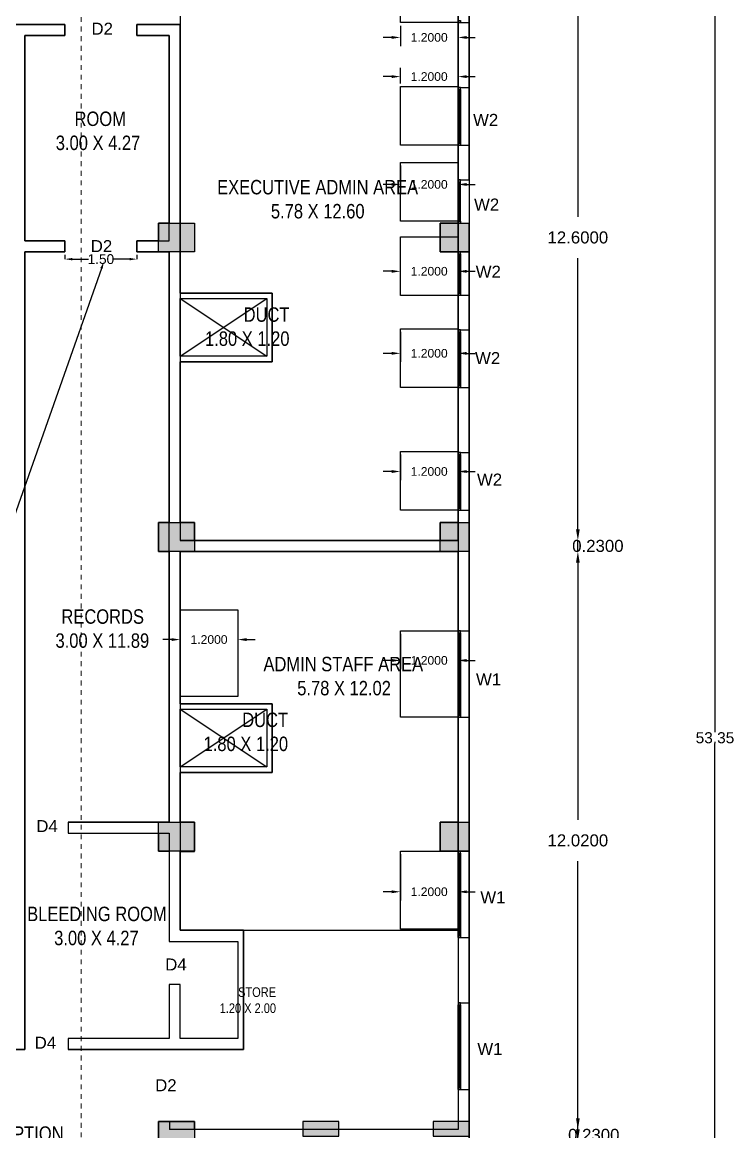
# Model space of a CAD drawing. Header units: metres. Extents: x -38 to 401, y 28 to 287.
# Drawn here: x 252.66 to 267.46, y 51.24 to 74.32 of the extents above; entities that cross this region are included whole.
import ezdxf

# ---------------------------------------------------------------- set-up
doc = ezdxf.new("R2010")
doc.units = ezdxf.units.M
doc.linetypes.add('CENTER', pattern=[2, 1.25, -0.25, 0.25, -0.25])
for name, color, linetype, lineweight in [('BLK_1_FLR_7_ EXIT_WIDTH_ DOOR', 7, 'Continuous', 30), ('BLK_1_FLR_7_BLT_UP_AREA', 4, 'Continuous', 30), ('BLK_1_LVL_7_BLDG_FOOT_PRINT', 4, 'Continuous', 30), ('UCOLUMN', 6, 'Continuous', 30)]:
    doc.layers.add(name, color=color, linetype=linetype, lineweight=lineweight)
for name, color, linetype in [('BLK_1_FLR_7_AC_ROOM_10', 117, 'Continuous'), ('BLK_1_FLR_7_AC_ROOM_11', 117, 'Continuous'), ('BLK_1_FLR_7_ACROOM_10_LIGHT_VENTILATION_1', 117, 'Continuous'), ('BLK_1_FLR_7_ACROOM_10_LIGHT_VENTILATION_2', 117, 'Continuous'), ('BLK_1_FLR_7_ACROOM_10_LIGHT_VENTILATION_3', 117, 'Continuous'), ('BLK_1_FLR_7_ACROOM_11_LIGHT_VENTILATION_1', 117, 'Continuous'), ('BLK_1_FLR_7_ACROOM_11_LIGHT_VENTILATION_2', 117, 'Continuous'), ('BLK_1_FLR_7_ACROOM_11_LIGHT_VENTILATION_3', 117, 'Continuous'), ('BLK_1_FLR_7_ACROOM_11_LIGHT_VENTILATION_4', 117, 'Continuous'), ('BLK_1_FLR_7_ACROOM_11_LIGHT_VENTILATION_5', 117, 'Continuous'), ('BLK_1_FLR_7_ACROOM_11_LIGHT_VENTILATION_6', 117, 'Continuous'), ('BLK_1_FLR_7_BLT_UP_AREA_DEDUCT', 1, 'Continuous'), ('BLK_1_FLR_7_CARPET_AREA', 10, 'Continuous'), ('DIST_EXIT', 7, 'Continuous'), ('UBEAM', 1, 'Continuous'), ('UHATCH', 8, 'Continuous')]:
    doc.layers.add(name, color=color, linetype=linetype)
doc.styles.get("Standard").update_dxf_attribs({"font": 'arial.ttf'})
doc.dimstyles.get("Standard").update_dxf_attribs({"dimtxt": 0.18, "dimasz": 0.18, "dimexe": 0.18, "dimexo": 0.0625, "dimgap": 0.09, "dimtad": 0, "dimtih": 1, "dimtoh": 1, "dimdec": 4, "dimzin": 0, "dimdsep": 46, "dimtxsty": 'Standard', "dimcen": 0.09, "dimadec": 0, "dimazin": 0, "dimtfac": 1, "dimtdec": 4, "dimtofl": 0, "dimtmove": 0, "dimatfit": 3, "dimfxl": 0, "dimtolj": 1, "dimtzin": 0, "dimarcsym": 0})
doc.dimstyles.new('STANDARD$0', dxfattribs={"dimtxt": 7, "dimasz": 3, "dimexe": 3, "dimexo": 1, "dimgap": 1.5, "dimtad": 1, "dimdec": 1, "dimzin": 1, "dimdsep": 46, "dimlunit": 4, "dimtxsty": 'Standard', "dimblk": 'OBLIQUE', "dimcen": 0.09375, "dimdle": 1, "dimclrd": 8, "dimclre": 8, "dimclrt": 7, "dimadec": 1, "dimazin": 0, "dimtfac": 1, "dimtdec": 1, "dimtix": 1, "dimtmove": 2, "dimatfit": 3, "dimldrblk": 'ARCHTICK', "dimfxl": 0, "dimfrac": 2, "dimtolj": 1, "dimtzin": 0, "dimarcsym": 0})

# ---------------------------------------------------------------- blocks, each defined once
blk = doc.blocks.new('*D142')
at = {"color": 0, "lineweight": -2}
for p, q in [((267.07, 85.881), (267.07, 59.553)), ((267.07, 32.991), (267.07, 59.318))]:
    blk.add_line(p, q, dxfattribs=at)
at = {"color": 0}
for points in [[(267.032, 85.881), (267.108, 85.881), (267.07, 86.111)], [(267.032, 32.991), (267.108, 32.991), (267.07, 32.761)]]:
    blk.add_solid(points, dxfattribs=at)
at = {"layer": 'Defpoints', "color": 0}
for p in [(263.454, 86.111), (261.954, 32.761), (267.07, 32.761)]:
    blk.add_point(p, dxfattribs=at)
at = {"color": 0, "lineweight": 25, "insert": (267.07, 59.436), "char_height": 0.23, "attachment_point": 5}
blk.add_mtext('\\A1;53.35', dxfattribs=at)
blk = doc.blocks.new('A$C4CCF6BF3')
at = {"layer": 'UHATCH', "linetype": 'Continuous'}
h = blk.add_hatch(color=256, dxfattribs=at)
h.dxf.hatch_style = 1
h.paths.add_polyline_path([(750, 0), (750, 300), (0, 300), (0, 0)])
at = {"layer": 'UCOLUMN', "linetype": 'Continuous'}
blk.add_lwpolyline([(0, 300), (0, 0), (750, 0), (750, 300)], close=True, dxfattribs=at)
blk = doc.blocks.new('600X600')
at = {"layer": 'UHATCH', "linetype": 'Continuous'}
h = blk.add_hatch(color=256, dxfattribs=at)
h.dxf.hatch_style = 1
h.paths.add_polyline_path([(600, 600), (0, 600), (0, 0), (600, 0)])
at = {"layer": 'UCOLUMN', "linetype": 'Continuous'}
blk.add_lwpolyline([(0, 0), (600, 0), (600, 600), (0, 600)], close=True, dxfattribs=at)
blk = doc.blocks.new('750 x 750')
blk.add_blockref('600X600', (0, 75))
blk = doc.blocks.new('600X750')
at = {"layer": 'UHATCH', "linetype": 'Continuous'}
h = blk.add_hatch(color=256, dxfattribs=at)
h.dxf.hatch_style = 1
h.paths.add_polyline_path([(0, 600), (-750, 600), (-750, 0), (0, 0)])
at = {"layer": 'UCOLUMN', "linetype": 'Continuous'}
blk.add_lwpolyline([(0, 0), (-750, 0), (-750, 600), (0, 600)], close=True, dxfattribs=at)
blk = doc.blocks.new('ASDFSDFSDFDFD')
at = {"layer": 'UBEAM'}
for name, p in [('600X750', (-5710, 21690)), ('600X750', (-5710, 15460)), ('600X750', (-5710, 9230)), ('600X750', (-5710, 3003)), ('A$C4CCF6BF3', (-3460, 3302)), ('A$C4CCF6BF3', (-750, 3302))]:
    blk.add_blockref(name, p, dxfattribs=at)
at = {"layer": 'UBEAM', "linetype": 'Continuous', "xscale": -1}
for p in [(0, 21615), (0, 15385), (0, 9155)]:
    blk.add_blockref('750 x 750', p, dxfattribs=at)
blk = doc.blocks.new('*D366')
at = {"color": 0, "lineweight": -2}
for p, q in [((264.217, 51.291), (264.217, 51.521)), ((264.217, 49.881), (264.217, 51.061)), ((264.217, 49.651), (264.217, 49.421))]:
    blk.add_line(p, q, dxfattribs=at)
at = {"color": 0}
for points in [[(264.179, 51.291), (264.256, 51.291), (264.217, 51.061)], [(264.179, 49.651), (264.256, 49.651), (264.217, 49.881)]]:
    blk.add_solid(points, dxfattribs=at)
at = {"layer": 'Defpoints', "color": 0}
for p in [(261.724, 51.061), (264.217, 51.061), (261.724, 49.881)]:
    blk.add_point(p, dxfattribs=at)
at = {"color": 0, "lineweight": 25, "insert": (263.892, 50.471), "char_height": 0.25, "attachment_point": 5}
blk.add_mtext('\\A1;1.1800', dxfattribs=at)
blk = doc.blocks.new('*D260')
at = {"color": 0, "lineweight": -2}
for p, q in [((264.217, 51.521), (264.217, 51.751)), ((264.217, 51.061), (264.217, 51.291)), ((264.217, 50.831), (264.217, 50.601))]:
    blk.add_line(p, q, dxfattribs=at)
at = {"color": 0}
for points in [[(264.179, 51.521), (264.256, 51.521), (264.217, 51.291)], [(264.179, 50.831), (264.256, 50.831), (264.217, 51.061)]]:
    blk.add_solid(points, dxfattribs=at)
at = {"layer": 'Defpoints', "color": 0}
for p in [(261.724, 51.291), (264.217, 51.291), (261.724, 51.061)]:
    blk.add_point(p, dxfattribs=at)
at = {"color": 0, "lineweight": 25, "insert": (264.548, 51.176), "char_height": 0.25, "attachment_point": 5}
blk.add_mtext('\\A1;0.2300', dxfattribs=at)
blk = doc.blocks.new('*D261')
at = {"color": 0, "lineweight": -2}
for p, q in [((264.217, 63.081), (264.217, 57.729)), ((264.217, 51.521), (264.217, 56.873))]:
    blk.add_line(p, q, dxfattribs=at)
at = {"color": 0}
for points in [[(264.179, 63.081), (264.256, 63.081), (264.217, 63.311)], [(264.179, 51.521), (264.256, 51.521), (264.217, 51.291)]]:
    blk.add_solid(points, dxfattribs=at)
at = {"layer": 'Defpoints', "color": 0}
for p in [(261.724, 63.311), (264.217, 63.311), (261.724, 51.291)]:
    blk.add_point(p, dxfattribs=at)
at = {"color": 0, "lineweight": 25, "insert": (264.217, 57.301), "char_height": 0.25, "attachment_point": 5}
blk.add_mtext('\\A1;12.0200', dxfattribs=at)
blk = doc.blocks.new('*D262')
at = {"color": 0, "lineweight": -2}
for p, q in [((264.217, 63.771), (264.217, 64.001)), ((264.217, 63.311), (264.217, 63.541)), ((264.217, 63.081), (264.217, 62.851))]:
    blk.add_line(p, q, dxfattribs=at)
at = {"color": 0}
for points in [[(264.179, 63.771), (264.256, 63.771), (264.217, 63.541)], [(264.179, 63.081), (264.256, 63.081), (264.217, 63.311)]]:
    blk.add_solid(points, dxfattribs=at)
at = {"layer": 'Defpoints', "color": 0}
for p in [(261.724, 63.541), (264.217, 63.541), (261.724, 63.311)]:
    blk.add_point(p, dxfattribs=at)
at = {"color": 0, "lineweight": 25, "insert": (264.634, 63.426), "char_height": 0.25, "attachment_point": 5}
blk.add_mtext('\\A1;0.2300', dxfattribs=at)
blk = doc.blocks.new('*D263')
at = {"color": 0, "lineweight": -2}
for p, q in [((264.217, 75.911), (264.217, 70.269)), ((264.217, 63.771), (264.217, 69.413))]:
    blk.add_line(p, q, dxfattribs=at)
at = {"color": 0}
for points in [[(264.179, 75.911), (264.256, 75.911), (264.217, 76.141)], [(264.179, 63.771), (264.256, 63.771), (264.217, 63.541)]]:
    blk.add_solid(points, dxfattribs=at)
at = {"layer": 'Defpoints', "color": 0}
for p in [(261.724, 76.141), (264.217, 76.141), (261.724, 63.541)]:
    blk.add_point(p, dxfattribs=at)
at = {"color": 0, "lineweight": 25, "insert": (264.217, 69.841), "char_height": 0.25, "attachment_point": 5}
blk.add_mtext('\\A1;12.6000', dxfattribs=at)
blk = doc.blocks.new('*D838')
at = {"layer": 'BLK_1_FLR_7_ EXIT_WIDTH_ DOOR', "color": 0, "lineweight": -2}
for p, q in [((253.544, 69.48), (253.544, 69.391)), ((255.044, 69.48), (255.044, 69.391)), ((253.697, 69.391), (254.038, 69.391)), ((254.892, 69.391), (254.55, 69.391))]:
    blk.add_line(p, q, dxfattribs=at)
at = {"layer": 'BLK_1_FLR_7_ EXIT_WIDTH_ DOOR', "color": 0}
for points in [[(253.697, 69.416), (253.697, 69.366), (253.544, 69.391)], [(254.892, 69.416), (254.892, 69.366), (255.044, 69.391)]]:
    blk.add_solid(points, dxfattribs=at)
at = {"layer": 'Defpoints', "color": 0}
for p in [(253.544, 69.541), (255.044, 69.541), (255.044, 69.391)]:
    blk.add_point(p, dxfattribs=at)
at = {"layer": 'BLK_1_FLR_7_ EXIT_WIDTH_ DOOR', "color": 0, "lineweight": 30, "insert": (254.294, 69.391), "char_height": 0.2032, "attachment_point": 5}
blk.add_mtext('\\A1;1.50', dxfattribs=at)
blk = doc.blocks.new('*D843')
at = {"layer": 'Defpoints', "color": 0}
for p in [(254.357, 69.341), (246.839, 48.016), (246.839, 48.016)]:
    blk.add_point(p, dxfattribs=at)
at = {"layer": 'DIST_EXIT', "color": 0, "lineweight": -2}
for p, q in [((254.306, 69.198), (250.707, 58.987)), ((246.89, 48.16), (250.489, 58.37))]:
    blk.add_line(p, q, dxfattribs=at)
at = {"layer": 'DIST_EXIT', "color": 0}
for points in [[(254.282, 69.206), (254.33, 69.189), (254.357, 69.341)], [(246.866, 48.168), (246.914, 48.152), (246.839, 48.016)]]:
    blk.add_solid(points, dxfattribs=at)
at = {"layer": 'DIST_EXIT', "color": 0, "lineweight": 30, "insert": (250.598, 58.679), "char_height": 0.2032, "attachment_point": 5, "rotation": 70.5803}
blk.add_mtext('\\A1;22.61', dxfattribs=at)
blk = doc.blocks.new('*D1074')
at = {"layer": 'BLK_1_FLR_7_ACROOM_11_LIGHT_VENTILATION_6', "color": 0, "lineweight": -2}
for p, q in [((260.524, 74.247), (260.524, 73.822)), ((261.724, 74.247), (261.724, 73.822)), ((260.344, 74.002), (260.164, 74.002)), ((261.904, 74.002), (262.084, 74.002))]:
    blk.add_line(p, q, dxfattribs=at)
at = {"layer": 'BLK_1_FLR_7_ACROOM_11_LIGHT_VENTILATION_6', "color": 0}
for points in [[(260.344, 74.032), (260.344, 73.972), (260.524, 74.002)], [(261.904, 74.032), (261.904, 73.972), (261.724, 74.002)]]:
    blk.add_solid(points, dxfattribs=at)
at = {"layer": 'Defpoints', "color": 0}
for p in [(260.524, 74.31), (261.724, 74.31), (261.724, 74.002)]:
    blk.add_point(p, dxfattribs=at)
at = {"layer": 'BLK_1_FLR_7_ACROOM_11_LIGHT_VENTILATION_6', "color": 0, "lineweight": 30, "insert": (261.124, 74.002), "char_height": 0.18, "attachment_point": 5}
blk.add_mtext('\\A1;1.2000', dxfattribs=at)
blk = doc.blocks.new('*D1075')
at = {"layer": 'BLK_1_FLR_7_ACROOM_11_LIGHT_VENTILATION_5', "color": 0, "lineweight": -2}
for p, q in [((260.344, 73.188), (260.164, 73.188)), ((260.524, 73.042), (260.524, 73.368)), ((261.724, 73.042), (261.724, 73.368)), ((261.904, 73.188), (262.084, 73.188))]:
    blk.add_line(p, q, dxfattribs=at)
at = {"layer": 'BLK_1_FLR_7_ACROOM_11_LIGHT_VENTILATION_5', "color": 0}
for points in [[(260.344, 73.218), (260.344, 73.158), (260.524, 73.188)], [(261.904, 73.218), (261.904, 73.158), (261.724, 73.188)]]:
    blk.add_solid(points, dxfattribs=at)
at = {"layer": 'Defpoints', "color": 0}
for p in [(261.724, 73.188), (260.524, 72.979), (261.724, 72.979)]:
    blk.add_point(p, dxfattribs=at)
at = {"layer": 'BLK_1_FLR_7_ACROOM_11_LIGHT_VENTILATION_5', "color": 0, "lineweight": 30, "insert": (261.124, 73.188), "char_height": 0.18, "attachment_point": 5}
blk.add_mtext('\\A1;1.2000', dxfattribs=at)
blk = doc.blocks.new('*D1076')
at = {"layer": 'BLK_1_FLR_7_ACROOM_11_LIGHT_VENTILATION_4', "color": 0, "lineweight": -2}
for p, q in [((260.524, 71.34), (260.524, 70.765)), ((261.724, 71.34), (261.724, 70.765)), ((260.344, 70.945), (260.164, 70.945)), ((261.904, 70.945), (262.084, 70.945))]:
    blk.add_line(p, q, dxfattribs=at)
at = {"layer": 'BLK_1_FLR_7_ACROOM_11_LIGHT_VENTILATION_4', "color": 0}
for points in [[(260.344, 70.975), (260.344, 70.915), (260.524, 70.945)], [(261.904, 70.975), (261.904, 70.915), (261.724, 70.945)]]:
    blk.add_solid(points, dxfattribs=at)
at = {"layer": 'Defpoints', "color": 0}
for p in [(260.524, 71.402), (261.724, 71.402), (260.524, 70.945)]:
    blk.add_point(p, dxfattribs=at)
at = {"layer": 'BLK_1_FLR_7_ACROOM_11_LIGHT_VENTILATION_4', "color": 0, "lineweight": 30, "insert": (261.124, 70.945), "char_height": 0.18, "attachment_point": 5}
blk.add_mtext('\\A1;1.2000', dxfattribs=at)
blk = doc.blocks.new('*D1077')
at = {"layer": 'BLK_1_FLR_7_ACROOM_11_LIGHT_VENTILATION_3', "color": 0, "lineweight": -2}
for p, q in [((260.524, 68.701), (260.524, 69.318)), ((261.724, 68.701), (261.724, 69.318)), ((260.344, 69.138), (260.164, 69.138)), ((261.904, 69.138), (262.084, 69.138))]:
    blk.add_line(p, q, dxfattribs=at)
at = {"layer": 'BLK_1_FLR_7_ACROOM_11_LIGHT_VENTILATION_3', "color": 0}
for points in [[(260.344, 69.168), (260.344, 69.108), (260.524, 69.138)], [(261.904, 69.168), (261.904, 69.108), (261.724, 69.138)]]:
    blk.add_solid(points, dxfattribs=at)
at = {"layer": 'Defpoints', "color": 0}
for p in [(260.524, 69.138), (260.524, 68.638), (261.724, 68.638)]:
    blk.add_point(p, dxfattribs=at)
at = {"layer": 'BLK_1_FLR_7_ACROOM_11_LIGHT_VENTILATION_3', "color": 0, "lineweight": 30, "insert": (261.124, 69.138), "char_height": 0.18, "attachment_point": 5}
blk.add_mtext('\\A1;1.2000', dxfattribs=at)
blk = doc.blocks.new('*D1078')
at = {"layer": 'BLK_1_FLR_7_ACROOM_11_LIGHT_VENTILATION_2', "color": 0, "lineweight": -2}
for p, q in [((260.524, 67.877), (260.524, 67.252)), ((261.724, 67.877), (261.724, 67.252)), ((260.344, 67.432), (260.164, 67.432)), ((261.904, 67.432), (262.084, 67.432))]:
    blk.add_line(p, q, dxfattribs=at)
at = {"layer": 'BLK_1_FLR_7_ACROOM_11_LIGHT_VENTILATION_2', "color": 0}
for points in [[(260.344, 67.462), (260.344, 67.402), (260.524, 67.432)], [(261.904, 67.462), (261.904, 67.402), (261.724, 67.432)]]:
    blk.add_solid(points, dxfattribs=at)
at = {"layer": 'Defpoints', "color": 0}
for p in [(260.524, 67.939), (261.724, 67.939), (260.524, 67.432)]:
    blk.add_point(p, dxfattribs=at)
at = {"layer": 'BLK_1_FLR_7_ACROOM_11_LIGHT_VENTILATION_2', "color": 0, "lineweight": 30, "insert": (261.124, 67.432), "char_height": 0.18, "attachment_point": 5}
blk.add_mtext('\\A1;1.2000', dxfattribs=at)
blk = doc.blocks.new('*D1079')
at = {"layer": 'BLK_1_FLR_7_ACROOM_11_LIGHT_VENTILATION_1', "color": 0, "lineweight": -2}
for p, q in [((260.524, 65.328), (260.524, 64.794)), ((261.724, 65.328), (261.724, 64.794)), ((260.344, 64.974), (260.164, 64.974)), ((261.904, 64.974), (262.084, 64.974))]:
    blk.add_line(p, q, dxfattribs=at)
at = {"layer": 'BLK_1_FLR_7_ACROOM_11_LIGHT_VENTILATION_1', "color": 0}
for points in [[(260.344, 65.004), (260.344, 64.944), (260.524, 64.974)], [(261.904, 65.004), (261.904, 64.944), (261.724, 64.974)]]:
    blk.add_solid(points, dxfattribs=at)
at = {"layer": 'Defpoints', "color": 0}
for p in [(260.524, 65.391), (261.724, 65.391), (260.524, 64.974)]:
    blk.add_point(p, dxfattribs=at)
at = {"layer": 'BLK_1_FLR_7_ACROOM_11_LIGHT_VENTILATION_1', "color": 0, "lineweight": 30, "insert": (261.124, 64.974), "char_height": 0.18, "attachment_point": 5}
blk.add_mtext('\\A1;1.2000', dxfattribs=at)
blk = doc.blocks.new('*D1080')
at = {"layer": 'BLK_1_FLR_7_ACROOM_10_LIGHT_VENTILATION_1', "color": 0, "lineweight": -2}
for p, q in [((260.524, 61.601), (260.524, 60.865)), ((261.724, 61.601), (261.724, 60.865)), ((260.344, 61.045), (260.164, 61.045)), ((261.904, 61.045), (262.084, 61.045))]:
    blk.add_line(p, q, dxfattribs=at)
at = {"layer": 'BLK_1_FLR_7_ACROOM_10_LIGHT_VENTILATION_1', "color": 0}
for points in [[(260.344, 61.075), (260.344, 61.015), (260.524, 61.045)], [(261.904, 61.075), (261.904, 61.015), (261.724, 61.045)]]:
    blk.add_solid(points, dxfattribs=at)
at = {"layer": 'Defpoints', "color": 0}
for p in [(260.524, 61.664), (261.724, 61.664), (260.524, 61.045)]:
    blk.add_point(p, dxfattribs=at)
at = {"layer": 'BLK_1_FLR_7_ACROOM_10_LIGHT_VENTILATION_1', "color": 0, "lineweight": 30, "insert": (261.124, 61.045), "char_height": 0.18, "attachment_point": 5}
blk.add_mtext('\\A1;1.2000', dxfattribs=at)
blk = doc.blocks.new('*D1081')
at = {"layer": 'BLK_1_FLR_7_ACROOM_10_LIGHT_VENTILATION_2', "color": 0, "lineweight": -2}
for p, q in [((260.524, 57.018), (260.524, 56.053)), ((261.724, 57.018), (261.724, 56.053)), ((260.344, 56.233), (260.164, 56.233)), ((261.904, 56.233), (262.084, 56.233))]:
    blk.add_line(p, q, dxfattribs=at)
at = {"layer": 'BLK_1_FLR_7_ACROOM_10_LIGHT_VENTILATION_2', "color": 0}
for points in [[(260.344, 56.263), (260.344, 56.203), (260.524, 56.233)], [(261.904, 56.263), (261.904, 56.203), (261.724, 56.233)]]:
    blk.add_solid(points, dxfattribs=at)
at = {"layer": 'Defpoints', "color": 0}
for p in [(260.524, 57.081), (261.724, 57.081), (261.724, 56.233)]:
    blk.add_point(p, dxfattribs=at)
at = {"layer": 'BLK_1_FLR_7_ACROOM_10_LIGHT_VENTILATION_2', "color": 0, "lineweight": 30, "insert": (261.124, 56.233), "char_height": 0.18, "attachment_point": 5}
blk.add_mtext('\\A1;1.2000', dxfattribs=at)
blk = doc.blocks.new('*D1112')
at = {"layer": 'BLK_1_FLR_7_ACROOM_10_LIGHT_VENTILATION_3', "color": 0, "lineweight": -2}
for p, q in [((255.944, 62.034), (255.944, 61.299)), ((257.144, 62.034), (257.144, 61.299)), ((255.764, 61.479), (255.584, 61.479)), ((257.324, 61.479), (257.504, 61.479))]:
    blk.add_line(p, q, dxfattribs=at)
at = {"layer": 'BLK_1_FLR_7_ACROOM_10_LIGHT_VENTILATION_3', "color": 0}
for points in [[(255.764, 61.509), (255.764, 61.449), (255.944, 61.479)], [(257.324, 61.509), (257.324, 61.449), (257.144, 61.479)]]:
    blk.add_solid(points, dxfattribs=at)
at = {"layer": 'Defpoints', "color": 0}
for p in [(255.944, 62.097), (257.144, 62.097), (255.944, 61.479)]:
    blk.add_point(p, dxfattribs=at)
at = {"layer": 'BLK_1_FLR_7_ACROOM_10_LIGHT_VENTILATION_3', "color": 0, "lineweight": 30, "insert": (256.544, 61.479), "char_height": 0.18, "attachment_point": 5}
blk.add_mtext('\\A1;1.2000', dxfattribs=at)

msp = doc.modelspace()

# ---------------------------------------------------------------- linework, layer by layer
at = {"linetype": 'CENTER', "lineweight": 20, "ltscale": 0.05}
msp.add_line((253.88486, 87.82706), (253.88486, 30.61232), dxfattribs=at)
at = {"color": 7, "lineweight": 25}
for p, q in [((261.95405, 74.30966), (261.95406, 75.50966)), ((246.41406, 74.27091), (253.54406, 74.27091)), ((253.54406, 74.27091), (253.54406, 74.04091)), ((255.04406, 74.04091), (255.04406, 74.27091)), ((255.04406, 74.27091), (255.94406, 74.27091)), ((255.94406, 74.27091), (255.94406, 68.68624)), ((261.72406, 74.30966), (261.72406, 72.96091)), ((261.72406, 74.30966), (261.95406, 74.30966)), ((261.95406, 72.96091), (261.95406, 74.30966)), ((253.54406, 74.04091), (252.71406, 74.04091)), ((252.71406, 74.04091), (252.71406, 69.77091)), ((255.71406, 74.04091), (255.04406, 74.04091)), ((255.71406, 69.77091), (255.71406, 74.04091)), ((261.72406, 72.96091), (261.95406, 72.96091)), ((261.95405, 71.76091), (261.95406, 72.96091)), ((261.72406, 71.77696), (261.72406, 72.91832)), ((261.74462, 71.8035), (261.74462, 72.91832)), ((261.75314, 71.8035), (261.75314, 72.91832)), ((261.77517, 72.91832), (261.77517, 71.77696)), ((261.72406, 71.76091), (261.72406, 71.04091)), ((261.72406, 71.76091), (261.95406, 71.76091)), ((261.95406, 71.04091), (261.95406, 71.76091)), ((261.72406, 71.04341), (261.72406, 71.04091)), ((261.72406, 71.04091), (261.95406, 71.04091)), ((261.72406, 71.02485), (261.72406, 70.1835)), ((261.74462, 70.99832), (261.74462, 70.1835)), ((261.75314, 70.99832), (261.75314, 70.1835)), ((261.77517, 70.1835), (261.77517, 71.02485)), ((261.95405, 71.04091), (261.95406, 70.14091)), ((261.72406, 70.14091), (261.72406, 69.54091)), ((261.72406, 70.14091), (261.95406, 70.14091)), ((261.95406, 69.54091), (261.95406, 70.14091)), ((252.71406, 69.77091), (253.54406, 69.77091)), ((253.54406, 69.77091), (253.54406, 69.54091)), ((255.04406, 69.54091), (255.04406, 69.77091)), ((255.04406, 69.77091), (255.71406, 69.77091)), ((253.54406, 69.54091), (252.71406, 69.54091)), ((252.71406, 69.54091), (252.71406, 52.95341)), ((255.71406, 69.54091), (255.04406, 69.54091)), ((255.71406, 57.68091), (255.71406, 69.54091)), ((261.72406, 69.54091), (261.95406, 69.54091)), ((261.72406, 68.65696), (261.72406, 69.49832)), ((261.74462, 68.6835), (261.74462, 69.49832)), ((261.75314, 68.6835), (261.75314, 69.49832)), ((261.77517, 69.49832), (261.77517, 68.65696)), ((261.95405, 68.64091), (261.95406, 69.54091)), ((255.94406, 68.57124), (255.94406, 67.37124)), ((261.72406, 68.64091), (261.72406, 68.63841)), ((261.72406, 68.64091), (261.72406, 67.92091)), ((261.72406, 68.64091), (261.95406, 68.64091)), ((261.95406, 67.92091), (261.95406, 68.64091)), ((261.72406, 67.92091), (261.95406, 67.92091)), ((261.72406, 66.73696), (261.72406, 67.87832)), ((261.74462, 66.7635), (261.74462, 67.87832)), ((261.75314, 66.7635), (261.75314, 67.87832)), ((261.77517, 67.87832), (261.77517, 66.73696)), ((261.95405, 66.72091), (261.95406, 67.92091)), ((255.94406, 67.25624), (255.94406, 63.54093)), ((261.72406, 66.72091), (261.72406, 65.37216)), ((261.72406, 66.72091), (261.95406, 66.72091)), ((261.95406, 65.37216), (261.95406, 66.72091)), ((261.72406, 65.37216), (261.95406, 65.37216)), ((261.72406, 64.18821), (261.72406, 65.32957)), ((261.74462, 64.21475), (261.74462, 65.32957)), ((261.75314, 64.21475), (261.75314, 65.32957)), ((261.77517, 65.32957), (261.77517, 64.18821)), ((261.95405, 64.17216), (261.95406, 65.37216)), ((261.72406, 64.17216), (261.72406, 61.66357)), ((261.72406, 64.17216), (261.95406, 64.17216)), ((261.95406, 61.66357), (261.95406, 64.17216)), ((261.72406, 63.54091), (255.94406, 63.54093)), ((261.72406, 63.31091), (255.94406, 63.31093)), ((255.94406, 63.31093), (255.94406, 60.14557)), ((261.72406, 61.66357), (261.95406, 61.66357)), ((261.72407, 59.87963), (261.72406, 61.62098)), ((261.74463, 59.90616), (261.74462, 61.62098)), ((261.75315, 59.90616), (261.75314, 61.62098)), ((261.77517, 61.62098), (261.77518, 59.87963)), ((261.95406, 59.86357), (261.95406, 61.66357)), ((255.94406, 60.03057), (255.94406, 58.83057)), ((261.72406, 59.86357), (261.72406, 57.08091)), ((261.72406, 59.86357), (261.95406, 59.86357)), ((261.95406, 57.08091), (261.95406, 59.86357)), ((255.94406, 58.71557), (255.94406, 55.43216)), ((253.61406, 57.68091), (255.71406, 57.68091)), ((253.61406, 57.68091), (253.61406, 57.45091)), ((253.61406, 57.45091), (255.71406, 57.45091)), ((255.71406, 57.45091), (255.71406, 55.20216)), ((261.72406, 57.08091), (261.95406, 57.08091)), ((261.72407, 55.29696), (261.72406, 57.03832)), ((261.74463, 55.3235), (261.74462, 57.03832)), ((261.75315, 55.3235), (261.75314, 57.03832)), ((261.77517, 57.03832), (261.77518, 55.29696)), ((261.95406, 55.28091), (261.95406, 57.08091)), ((255.94406, 55.43216), (257.25906, 55.43216)), ((257.25906, 55.43216), (257.25906, 52.95341)), ((255.71406, 55.20216), (257.14406, 55.20216)), ((257.14406, 55.20216), (257.14406, 53.18341)), ((261.72406, 55.28091), (261.72406, 53.92207)), ((261.72406, 55.28091), (261.95406, 55.28091)), ((261.95406, 53.92207), (261.95406, 55.28091)), ((255.94406, 54.30216), (255.71406, 54.30216)), ((255.71406, 54.30216), (255.71406, 53.18341)), ((255.94406, 53.18341), (255.94406, 54.30216)), ((261.72406, 53.92207), (261.95406, 53.92207)), ((261.72407, 52.13813), (261.72406, 53.87948)), ((261.74463, 52.16466), (261.74462, 53.87948)), ((261.75315, 52.16466), (261.75314, 53.87948)), ((261.77517, 53.87948), (261.77518, 52.13813)), ((261.95406, 52.12207), (261.95406, 53.92207)), ((253.61406, 53.18341), (253.61406, 52.95341)), ((255.71406, 53.18341), (253.61406, 53.18341)), ((257.14406, 53.18341), (255.94406, 53.18341)), ((252.71406, 52.95341), (248.81406, 52.95341)), ((257.25906, 52.95341), (253.61406, 52.95341)), ((261.72406, 52.12207), (261.72406, 51.29091)), ((261.72406, 52.12207), (261.95406, 52.12207)), ((261.95406, 43.91574), (261.95406, 52.12207)), ((255.49406, 51.45341), (255.72406, 51.45341)), ((255.49406, 51.45341), (255.49406, 51.06091)), ((255.72406, 51.45341), (255.72406, 51.29091)), ((261.72406, 51.29091), (255.72406, 51.29091))]:
    msp.add_line(p, q, dxfattribs=at)
for points in [[(261.72406, 74.35225), (261.77517, 74.35225), (261.77517, 74.30966), (261.72406, 74.30966)], [(261.72406, 72.91832), (261.77517, 72.91832), (261.77517, 72.96091), (261.72406, 72.96091)], [(261.72406, 71.8035), (261.77517, 71.8035), (261.77517, 71.76091), (261.72406, 71.76091)], [(261.72406, 70.99832), (261.77517, 70.99832), (261.77517, 71.04091), (261.72406, 71.04091)], [(261.72406, 70.1835), (261.77517, 70.1835), (261.77517, 70.14091), (261.72406, 70.14091)], [(261.72406, 69.49832), (261.77517, 69.49832), (261.77517, 69.54091), (261.72406, 69.54091)], [(255.94406, 68.57124), (257.74406, 68.57124), (257.74406, 67.37124), (255.94406, 67.37124)], [(261.72406, 68.6835), (261.77517, 68.6835), (261.77517, 68.64091), (261.72406, 68.64091)], [(261.72406, 67.87832), (261.77517, 67.87832), (261.77517, 67.92091), (261.72406, 67.92091)], [(261.72406, 66.7635), (261.77517, 66.7635), (261.77517, 66.72091), (261.72406, 66.72091)], [(261.72406, 65.32957), (261.77517, 65.32957), (261.77517, 65.37216), (261.72406, 65.37216)], [(261.72406, 64.21475), (261.77517, 64.21475), (261.77517, 64.17216), (261.72406, 64.17216)], [(261.72406, 61.62098), (261.77517, 61.62098), (261.77517, 61.66357), (261.72406, 61.66357)], [(255.94406, 60.03057), (257.74406, 60.03057), (257.74406, 58.83057), (255.94406, 58.83057)], [(261.72407, 59.90616), (261.77518, 59.90616), (261.77518, 59.86357), (261.72407, 59.86357)], [(261.72406, 57.03832), (261.77517, 57.03832), (261.77517, 57.08091), (261.72406, 57.08091)], [(261.72407, 55.3235), (261.77518, 55.3235), (261.77518, 55.28091), (261.72407, 55.28091)], [(261.72406, 53.87948), (261.77517, 53.87948), (261.77517, 53.92207), (261.72406, 53.92207)], [(261.72407, 52.16466), (261.77518, 52.16466), (261.77518, 52.12207), (261.72407, 52.12207)]]:
    msp.add_lwpolyline(points, close=True, dxfattribs=at)
for points in [[(255.71406, 67.25624), (255.71406, 68.68624)], [(255.71406, 67.25624), (255.71406, 68.68624)], [(255.94406, 68.68624), (257.85906, 68.68624), (257.85906, 67.25624), (255.94406, 67.25624)], [(255.94406, 68.57124), (257.74406, 67.37124)], [(255.94406, 67.37124), (257.74406, 68.57124)], [(255.71406, 58.71557), (255.71406, 58.71557), (255.71406, 60.14557)], [(255.71406, 58.71557), (255.71406, 58.71557), (255.71406, 60.14557)], [(255.94406, 60.14557), (257.85906, 60.14557), (257.85906, 58.71557), (255.94406, 58.71557)], [(255.94406, 60.03057), (257.74406, 58.83057)], [(255.94406, 58.83057), (257.74406, 60.03057)]]:
    msp.add_lwpolyline(points, dxfattribs=at)
at = {"layer": 'BLK_1_FLR_7_AC_ROOM_10', "color": 2, "lineweight": 30}
msp.add_lwpolyline([(255.94406, 55.43216), (261.72403, 55.43216), (261.72403, 63.31091), (255.94406, 63.31091)], close=True, dxfattribs=at)
at = {"layer": 'BLK_1_FLR_7_AC_ROOM_11', "color": 2, "lineweight": 30}
msp.add_lwpolyline([(255.94406, 63.54093), (261.72406, 63.54093), (261.72406, 76.14091), (255.94406, 76.14091)], close=True, dxfattribs=at)
at = {"layer": 'BLK_1_FLR_7_ACROOM_10_LIGHT_VENTILATION_1', "color": 2, "lineweight": 30}
msp.add_lwpolyline([(261.72407, 61.66357), (261.72407, 59.86357), (260.52407, 59.86357), (260.52407, 61.66357)], close=True, dxfattribs=at)
at = {"layer": 'BLK_1_FLR_7_ACROOM_10_LIGHT_VENTILATION_2', "color": 2, "lineweight": 30}
msp.add_lwpolyline([(261.72407, 57.08091), (261.72407, 55.45866), (260.52407, 55.45866), (260.52407, 57.08091)], close=True, dxfattribs=at)
at = {"layer": 'BLK_1_FLR_7_ACROOM_10_LIGHT_VENTILATION_3', "color": 2, "lineweight": 30}
msp.add_lwpolyline([(257.14406, 62.09686), (257.14406, 60.29686), (255.94406, 60.29686), (255.94406, 62.09686)], close=True, dxfattribs=at)
at = {"layer": 'BLK_1_FLR_7_ACROOM_11_LIGHT_VENTILATION_1', "color": 2, "lineweight": 30}
msp.add_lwpolyline([(261.72406, 65.39071), (261.72406, 64.17216), (260.52406, 64.17216), (260.52406, 65.39071)], close=True, dxfattribs=at)
at = {"layer": 'BLK_1_FLR_7_ACROOM_11_LIGHT_VENTILATION_2', "color": 2, "lineweight": 30}
msp.add_lwpolyline([(261.72406, 67.93946), (261.72406, 66.72091), (260.52406, 66.72091), (260.52406, 67.93946)], close=True, dxfattribs=at)
at = {"layer": 'BLK_1_FLR_7_ACROOM_11_LIGHT_VENTILATION_3', "color": 2, "lineweight": 30}
msp.add_lwpolyline([(261.72406, 69.85696), (261.72406, 68.63841), (260.52406, 68.63841), (260.52406, 69.85696)], close=True, dxfattribs=at)
at = {"layer": 'BLK_1_FLR_7_ACROOM_11_LIGHT_VENTILATION_4', "color": 2, "lineweight": 30}
msp.add_lwpolyline([(261.72406, 71.40205), (261.72406, 70.1835), (260.52406, 70.1835), (260.52406, 71.40205)], close=True, dxfattribs=at)
at = {"layer": 'BLK_1_FLR_7_ACROOM_11_LIGHT_VENTILATION_5', "color": 2, "lineweight": 30}
msp.add_lwpolyline([(261.72406, 72.97946), (261.72406, 71.76091), (260.52406, 71.76091), (260.52406, 72.97946)], close=True, dxfattribs=at)
at = {"layer": 'BLK_1_FLR_7_ACROOM_11_LIGHT_VENTILATION_6', "color": 2, "lineweight": 30}
msp.add_lwpolyline([(261.72406, 75.52821), (261.72406, 74.30966), (260.52406, 74.30966), (260.52406, 75.52821)], close=True, dxfattribs=at)
at = {"layer": 'BLK_1_FLR_7_BLT_UP_AREA', "color": 12, "lineweight": 30}
msp.add_lwpolyline([(240.40406, 32.76079), (240.40406, 86.11091), (263.45406, 86.11091), (263.45406, 76.14091), (261.95406, 76.14091), (261.95406, 32.76079)], close=True, dxfattribs=at)
at = {"layer": 'BLK_1_FLR_7_BLT_UP_AREA_DEDUCT', "color": 12, "lineweight": 30}
for points in [[(257.74406, 67.37124), (255.94408, 67.37124), (255.94408, 68.57124), (257.74406, 68.57124)], [(257.74406, 58.83057), (255.94408, 58.83057), (255.94408, 60.03057), (257.74406, 60.03057)]]:
    msp.add_lwpolyline(points, close=True, dxfattribs=at)
at = {"layer": 'BLK_1_FLR_7_CARPET_AREA', "color": 15, "linetype": 'Continuous', "lineweight": 30}
for points in [[(261.72406, 75.77091), (261.72406, 70.14091), (261.35406, 70.14091), (261.35406, 69.54091), (261.72406, 69.54091), (261.72406, 63.91091), (261.35406, 63.91091), (261.35406, 63.54093), (256.24406, 63.54093), (256.24406, 63.91091), (255.94406, 63.91091), (255.94406, 67.25624), (257.85906, 67.25624), (257.85906, 68.68624), (255.94406, 68.68624), (255.94406, 74.27091), (255.04406, 74.27091), (255.04406, 74.04091), (255.71406, 74.04091), (255.71406, 70.14091), (255.49406, 70.14091), (255.49406, 69.77091), (255.04406, 69.77091), (255.04406, 69.54091), (255.71406, 69.54091), (255.71406, 63.91091), (255.49406, 63.91091), (255.49406, 63.31091), (255.71406, 63.31091), (255.71406, 57.68091), (253.61406, 57.68091), (253.61406, 57.45091), (255.49406, 57.45091), (255.49406, 57.08091), (255.71406, 57.08091), (255.71406, 55.20216), (257.14406, 55.20216), (257.14406, 53.18341), (255.94406, 53.18341), (255.94406, 54.30216), (255.71406, 54.30216), (255.71406, 53.18341), (253.61406, 53.18341), (253.61406, 52.95341), (257.25906, 52.95341), (257.25906, 55.43216), (255.94406, 55.43216), (255.94406, 57.07387), (256.24406, 57.07387), (256.24406, 57.68091), (255.94406, 57.68091), (255.94406, 58.71557), (257.85906, 58.71557), (257.85906, 60.14557), (255.94406, 60.14557), (255.94406, 63.31091), (261.72406, 63.31091), (261.72403, 57.68091), (261.35406, 57.68091), (261.35406, 57.08091), (261.72407, 57.08091), (261.72406, 51.45341), (261.20406, 51.45341), (261.20406, 51.29091), (259.24406, 51.29091), (259.24406, 51.45341), (258.49406, 51.45341), (258.49406, 51.29091), (256.24406, 51.29091), (256.24406, 51.45341), (255.49406, 51.45341), (255.49406, 50.85341)], [(248.81406, 52.95341), (252.71406, 52.95341), (252.71406, 69.54091), (253.54406, 69.54091), (253.54406, 69.77091), (252.71406, 69.77091), (252.71406, 74.04091), (253.54406, 74.04091), (253.54406, 74.27091), (246.41406, 74.27091)]]:
    msp.add_lwpolyline(points, dxfattribs=at)
at = {"layer": 'BLK_1_LVL_7_BLDG_FOOT_PRINT', "color": 1}
msp.add_lwpolyline([(240.40405, 32.76091), (240.40405, 86.10527), (263.45405, 86.11091), (263.45405, 76.14091), (261.95405, 76.14091), (261.95405, 32.76091)], close=True, dxfattribs=at)

# ---------------------------------------------------------------- block references
at = {"color": 7, "lineweight": 25, "xscale": 0.001, "yscale": 0.001, "zscale": 0.001}
msp.add_blockref('ASDFSDFSDFDFD', (261.95406, 47.85091), dxfattribs=at)
msp.add_blockref('ASDFSDFSDFDFD', (261.95406, 47.85091), dxfattribs=at)

# ---------------------------------------------------------------- texts
at = {"color": 7, "lineweight": 25, "char_height": 0.25, "attachment_point": 1}
for s, insert in [('D2', (254.0981, 74.30925)), ('W2', (262.0371, 72.41284)), ('W2', (262.0571, 70.65184)), ('D2', (254.0831, 69.78725)), ('W2', (262.0921, 69.25484)), ('W2', (262.0781, 67.45784)), ('W2', (262.1181, 64.93184)), ('W1', (262.0981, 60.77584)), ('D4', (252.9501, 57.72425)), ('W1', (262.1881, 56.24384)), ('D4', (255.6321, 54.84625)), ('D4', (252.9161, 53.21825)), ('W1', (262.1261, 53.08984)), ('D2', (255.4231, 52.33425))]:
    msp.add_mtext_dynamic_manual_height_columns(s, width=331.5310086, gutter_width=1000, heights=[0], dxfattribs=dict(at, insert=insert))
at = {"color": 7, "lineweight": 25}
for s, insert, char_height, width, attachment_point in [('{\\fArial Narrow|b0|i0|c0|p34;\\W9.65783;  \\W1; ROOM\\P\\W8.11661;  \\W1;3.00 X 4.27}', (251.80431, 71.65613), 0.3, 4.8308656, 7), ('{\\fArial Narrow|b0|i0|c0|p34;\\W3.53622; \\W1;EXECUTIVE ADMIN AREA\\P\\W7.61822;  \\W1;5.78 X 12.60}', (256.37489, 70.23427), 0.3, 4.8308656, 7), ('{\\fArial Narrow|b0|i0|c0|p34;DUCT\\P1.80 X 1.20}', (258.21814, 67.58391), 0.3, 2.774038, 9), ('{\\fArial Narrow|b0|i0|c0|p34;\\W8.25901;  \\W1;RECORDS\\P\\W7.61447;  \\W1;3.00 X 11.89}', (251.89445, 61.30356), 0.3, 4.8308656, 7), ('{\\fArial Narrow|b0|i0|c0|p34;\\W7.88954; \\W1;ADMIN STAFF AREA\\P\\W7.62143;  \\W1;5.78 X 12.02}', (256.92206, 60.31495), 0.3, 4.8308656, 7), ('{\\fArial Narrow|b0|i0|c0|p34;DUCT\\P1.80 X 1.20}', (258.18828, 59.15578), 0.3, 2.774038, 9), ('{\\fArial Narrow|b0|i0|c0|p34;\\W5.17817;  \\W1;BLEEDING ROOM\\P\\W8.11661;  \\W1;3.00 X 4.27}', (251.77068, 55.11883), 0.3, 4.8308656, 7), ('{\\fArial Narrow|b0|i0|c0|p34; \\PSTORE\\P1.20 X 2.00}', (257.93747, 53.70981), 0.2, 2.774038, 9), ('{\\fArial Narrow|b0|i0|c0|p34;\\W7.53738;  \\W1;RECEPTION \\P\\W8.04916;  \\W1;/ ENQUIRY\\P\\W7.6771;  \\W1;11.63 X 7.73}', (250.07299, 50.04999), 0.3, 4.8308656, 7)]:
    msp.add_mtext(s, dxfattribs=dict(at, insert=insert, char_height=char_height, width=width, attachment_point=attachment_point))

# ---------------------------------------------------------------- dimensions: what is measured, and where the dimension line sits
dim = msp.add_linear_dim(base=(267.06992, 32.76091), p1=(263.45406, 86.11091), p2=(261.95406, 32.76091), angle=90, text='53.35', dimstyle='Standard', override={"dimscale": 1, "dimtxt": 0.23, "dimasz": 0.23, "dimgap": 0, "dimse1": 1, "dimse2": 1, "dimtmove": 1}, dxfattribs=at)
dim.commit()
dim.dimension.update_dxf_attribs({"geometry": '*D142', "text_midpoint": (267.06992, 59.43591)})
at = {"lineweight": 25}
for base, p1, p2, picture, middle in [((264.21748, 76.14091), (261.72406, 63.54091), (261.72406, 76.14091), '*D263', (264.21748, 69.84091)), ((264.21748, 63.31091), (261.72406, 51.29091), (261.72406, 63.31091), '*D261', (264.21748, 57.30091))]:
    dim = msp.add_linear_dim(base=base, p1=p1, p2=p2, angle=90, dimstyle='Standard', override={"dimscale": 1, "dimtxt": 0.25, "dimasz": 0.23, "dimgap": 0.3, "dimpost": '\\X', "dimse1": 1, "dimse2": 1, "dimtmove": 1, "dimfxl": 25.4}, dxfattribs=at)
    dim.commit()
    dim.dimension.update_dxf_attribs({"geometry": picture, "text_midpoint": middle})
for base, p1, p2, picture, middle in [((264.21748, 63.54091), (261.72406, 63.31091), (261.72406, 63.54091), '*D262', (264.63374, 63.42591)), ((264.21748, 51.29091), (261.72406, 51.06091), (261.72406, 51.29091), '*D260', (264.54771, 51.17591)), ((264.21748, 51.06091), (261.72406, 49.88091), (261.72406, 51.06091), '*D366', (263.89199, 50.47091))]:
    dim = msp.add_linear_dim(base=base, p1=p1, p2=p2, angle=90, dimstyle='Standard', override={"dimscale": 1, "dimtxt": 0.25, "dimasz": 0.23, "dimgap": 0.3, "dimpost": '\\X', "dimse1": 1, "dimse2": 1, "dimtmove": 1, "dimfxl": 25.4}, dxfattribs=at)
    dim.commit()
    dim.dimension.update_dxf_attribs({"geometry": picture, "text_midpoint": middle, "dimtype": 128})
at = {"layer": 'BLK_1_FLR_7_ EXIT_WIDTH_ DOOR', "color": 2, "lineweight": 30}
dim = msp.add_aligned_dim(p1=(253.54406, 69.54091), p2=(255.04406, 69.54091), distance=-0.14993, dimstyle='STANDARD$0', override={"dimscale": 0.001, "dimtxt": 203.2, "dimasz": 152.5, "dimexe": 0, "dimexo": 0, "dimgap": 2.286, "dimtad": 0, "dimtoh": 1, "dimdec": 2, "dimzin": 0, "dimlunit": 2, "dimpost": '', "dimcen": 2.286, "dimdle": 0, "dimclrd": 0, "dimclre": 0, "dimclrt": 0, "dimadec": 0, "dimtdec": 2, "dimtix": 0, "dimtofl": 0, "dimtmove": 0, "dimfxl": 89.5, "dimfxlon": 1, "dimfrac": 0}, dxfattribs=at)
dim.commit()
dim.dimension.update_dxf_attribs({"geometry": '*D838', "text_midpoint": (254.29406, 69.39097)})
at = {"layer": 'BLK_1_FLR_7_ACROOM_10_LIGHT_VENTILATION_1', "color": 232, "lineweight": 30}
dim = msp.add_linear_dim(base=(260.52407, 61.04543), p1=(261.72407, 61.66357), p2=(260.52407, 61.66357), dimstyle='STANDARD$0', override={"dimtxt": 0.18, "dimasz": 0.18, "dimexe": 0.18, "dimexo": 0.0625, "dimgap": 0.09, "dimtad": 0, "dimtih": 1, "dimtoh": 1, "dimdec": 4, "dimzin": 0, "dimlunit": 2, "dimpost": '', "dimcen": 0.09, "dimdle": 0, "dimclrd": 0, "dimclre": 0, "dimclrt": 0, "dimadec": 0, "dimtdec": 4, "dimtix": 0, "dimtofl": 0, "dimtmove": 0, "dimfrac": 0}, dxfattribs=at)
dim.commit()
dim.dimension.update_dxf_attribs({"geometry": '*D1080', "text_midpoint": (261.12407, 61.04543)})
at = {"layer": 'BLK_1_FLR_7_ACROOM_10_LIGHT_VENTILATION_2', "color": 232, "lineweight": 30}
dim = msp.add_linear_dim(base=(261.72407, 56.23306), p1=(260.52407, 57.08091), p2=(261.72407, 57.08091), dimstyle='STANDARD$0', override={"dimtxt": 0.18, "dimasz": 0.18, "dimexe": 0.18, "dimexo": 0.0625, "dimgap": 0.09, "dimtad": 0, "dimtih": 1, "dimtoh": 1, "dimdec": 4, "dimzin": 0, "dimlunit": 2, "dimpost": '', "dimcen": 0.09, "dimdle": 0, "dimclrd": 0, "dimclre": 0, "dimclrt": 0, "dimadec": 0, "dimtdec": 4, "dimtix": 0, "dimtofl": 0, "dimtmove": 0, "dimfrac": 0}, dxfattribs=at)
dim.commit()
dim.dimension.update_dxf_attribs({"geometry": '*D1081', "text_midpoint": (261.12407, 56.23306)})
at = {"layer": 'BLK_1_FLR_7_ACROOM_10_LIGHT_VENTILATION_3', "color": 232, "lineweight": 30}
dim = msp.add_linear_dim(base=(255.94406, 61.47871), p1=(257.14406, 62.09686), p2=(255.94406, 62.09686), dimstyle='STANDARD$0', override={"dimtxt": 0.18, "dimasz": 0.18, "dimexe": 0.18, "dimexo": 0.0625, "dimgap": 0.09, "dimtad": 0, "dimtih": 1, "dimtoh": 1, "dimdec": 4, "dimzin": 0, "dimlunit": 2, "dimpost": '', "dimcen": 0.09, "dimdle": 0, "dimclrd": 0, "dimclre": 0, "dimclrt": 0, "dimadec": 0, "dimtdec": 4, "dimtix": 0, "dimtofl": 0, "dimtmove": 0, "dimfrac": 0}, dxfattribs=at)
dim.commit()
dim.dimension.update_dxf_attribs({"geometry": '*D1112', "text_midpoint": (256.54406, 61.47871)})
at = {"layer": 'BLK_1_FLR_7_ACROOM_11_LIGHT_VENTILATION_1', "color": 232, "lineweight": 30}
dim = msp.add_linear_dim(base=(260.52406, 64.97359), p1=(261.72406, 65.39071), p2=(260.52406, 65.39071), dimstyle='STANDARD$0', override={"dimtxt": 0.18, "dimasz": 0.18, "dimexe": 0.18, "dimexo": 0.0625, "dimgap": 0.09, "dimtad": 0, "dimtih": 1, "dimtoh": 1, "dimdec": 4, "dimzin": 0, "dimlunit": 2, "dimpost": '', "dimcen": 0.09, "dimdle": 0, "dimclrd": 0, "dimclre": 0, "dimclrt": 0, "dimadec": 0, "dimtdec": 4, "dimtix": 0, "dimtofl": 0, "dimtmove": 0, "dimfrac": 0}, dxfattribs=at)
dim.commit()
dim.dimension.update_dxf_attribs({"geometry": '*D1079', "text_midpoint": (261.12406, 64.97359)})
at = {"layer": 'BLK_1_FLR_7_ACROOM_11_LIGHT_VENTILATION_2', "color": 232, "lineweight": 30}
dim = msp.add_linear_dim(base=(260.52406, 67.43154), p1=(261.72406, 67.93946), p2=(260.52406, 67.93946), dimstyle='STANDARD$0', override={"dimtxt": 0.18, "dimasz": 0.18, "dimexe": 0.18, "dimexo": 0.0625, "dimgap": 0.09, "dimtad": 0, "dimtih": 1, "dimtoh": 1, "dimdec": 4, "dimzin": 0, "dimlunit": 2, "dimpost": '', "dimcen": 0.09, "dimdle": 0, "dimclrd": 0, "dimclre": 0, "dimclrt": 0, "dimadec": 0, "dimtdec": 4, "dimtix": 0, "dimtofl": 0, "dimtmove": 0, "dimfrac": 0}, dxfattribs=at)
dim.commit()
dim.dimension.update_dxf_attribs({"geometry": '*D1078', "text_midpoint": (261.12406, 67.43154)})
at = {"layer": 'BLK_1_FLR_7_ACROOM_11_LIGHT_VENTILATION_3', "color": 232, "lineweight": 30}
dim = msp.add_linear_dim(base=(260.52406, 69.13833), p1=(261.72406, 68.63841), p2=(260.52406, 68.63841), dimstyle='STANDARD$0', override={"dimtxt": 0.18, "dimasz": 0.18, "dimexe": 0.18, "dimexo": 0.0625, "dimgap": 0.09, "dimtad": 0, "dimtih": 1, "dimtoh": 1, "dimdec": 4, "dimzin": 0, "dimlunit": 2, "dimpost": '', "dimcen": 0.09, "dimdle": 0, "dimclrd": 0, "dimclre": 0, "dimclrt": 0, "dimadec": 0, "dimtdec": 4, "dimtix": 0, "dimtofl": 0, "dimtmove": 0, "dimfrac": 0}, dxfattribs=at)
dim.commit()
dim.dimension.update_dxf_attribs({"geometry": '*D1077', "text_midpoint": (261.12406, 69.13833)})
at = {"layer": 'BLK_1_FLR_7_ACROOM_11_LIGHT_VENTILATION_4', "color": 232, "lineweight": 30}
dim = msp.add_linear_dim(base=(260.52406, 70.9452), p1=(261.72406, 71.40205), p2=(260.52406, 71.40205), dimstyle='STANDARD$0', override={"dimtxt": 0.18, "dimasz": 0.18, "dimexe": 0.18, "dimexo": 0.0625, "dimgap": 0.09, "dimtad": 0, "dimtih": 1, "dimtoh": 1, "dimdec": 4, "dimzin": 0, "dimlunit": 2, "dimpost": '', "dimcen": 0.09, "dimdle": 0, "dimclrd": 0, "dimclre": 0, "dimclrt": 0, "dimadec": 0, "dimtdec": 4, "dimtix": 0, "dimtofl": 0, "dimtmove": 0, "dimfrac": 0}, dxfattribs=at)
dim.commit()
dim.dimension.update_dxf_attribs({"geometry": '*D1076', "text_midpoint": (261.12406, 70.9452)})
at = {"layer": 'BLK_1_FLR_7_ACROOM_11_LIGHT_VENTILATION_5', "color": 232, "lineweight": 30}
dim = msp.add_linear_dim(base=(261.72406, 73.18755), p1=(260.52406, 72.97946), p2=(261.72406, 72.97946), dimstyle='STANDARD$0', override={"dimtxt": 0.18, "dimasz": 0.18, "dimexe": 0.18, "dimexo": 0.0625, "dimgap": 0.09, "dimtad": 0, "dimtih": 1, "dimtoh": 1, "dimdec": 4, "dimzin": 0, "dimlunit": 2, "dimpost": '', "dimcen": 0.09, "dimdle": 0, "dimclrd": 0, "dimclre": 0, "dimclrt": 0, "dimadec": 0, "dimtdec": 4, "dimtix": 0, "dimtofl": 0, "dimtmove": 0, "dimfrac": 0}, dxfattribs=at)
dim.commit()
dim.dimension.update_dxf_attribs({"geometry": '*D1075', "text_midpoint": (261.12406, 73.18755)})
at = {"layer": 'BLK_1_FLR_7_ACROOM_11_LIGHT_VENTILATION_6', "color": 232, "lineweight": 30}
dim = msp.add_linear_dim(base=(261.72406, 74.00166), p1=(260.52406, 74.30966), p2=(261.72406, 74.30966), dimstyle='STANDARD$0', override={"dimtxt": 0.18, "dimasz": 0.18, "dimexe": 0.18, "dimexo": 0.0625, "dimgap": 0.09, "dimtad": 0, "dimtih": 1, "dimtoh": 1, "dimdec": 4, "dimzin": 0, "dimlunit": 2, "dimpost": '', "dimcen": 0.09, "dimdle": 0, "dimclrd": 0, "dimclre": 0, "dimclrt": 0, "dimadec": 0, "dimtdec": 4, "dimtix": 0, "dimtofl": 0, "dimtmove": 0, "dimfrac": 0}, dxfattribs=at)
dim.commit()
dim.dimension.update_dxf_attribs({"geometry": '*D1074', "text_midpoint": (261.12406, 74.00166)})
at = {"layer": 'DIST_EXIT', "color": 7, "lineweight": 30}
dim = msp.add_aligned_dim(p1=(254.35709, 69.34147), p2=(246.83905, 48.01621), distance=0, dimstyle='STANDARD$0', override={"dimscale": 0.001, "dimtxt": 203.2, "dimasz": 152.5, "dimexe": 0, "dimexo": 0, "dimgap": 2.286, "dimtad": 0, "dimtoh": 1, "dimdec": 2, "dimzin": 0, "dimlunit": 2, "dimpost": '', "dimcen": 2.286, "dimdle": 0, "dimclrd": 0, "dimclre": 0, "dimclrt": 0, "dimadec": 0, "dimtdec": 2, "dimtix": 0, "dimtofl": 0, "dimtmove": 0, "dimfxl": 89.5, "dimfxlon": 1, "dimfrac": 0}, dxfattribs=at)
dim.commit()
dim.dimension.update_dxf_attribs({"geometry": '*D843', "text_midpoint": (250.59807, 58.67884)})

doc.saveas('drawing.dxf')
